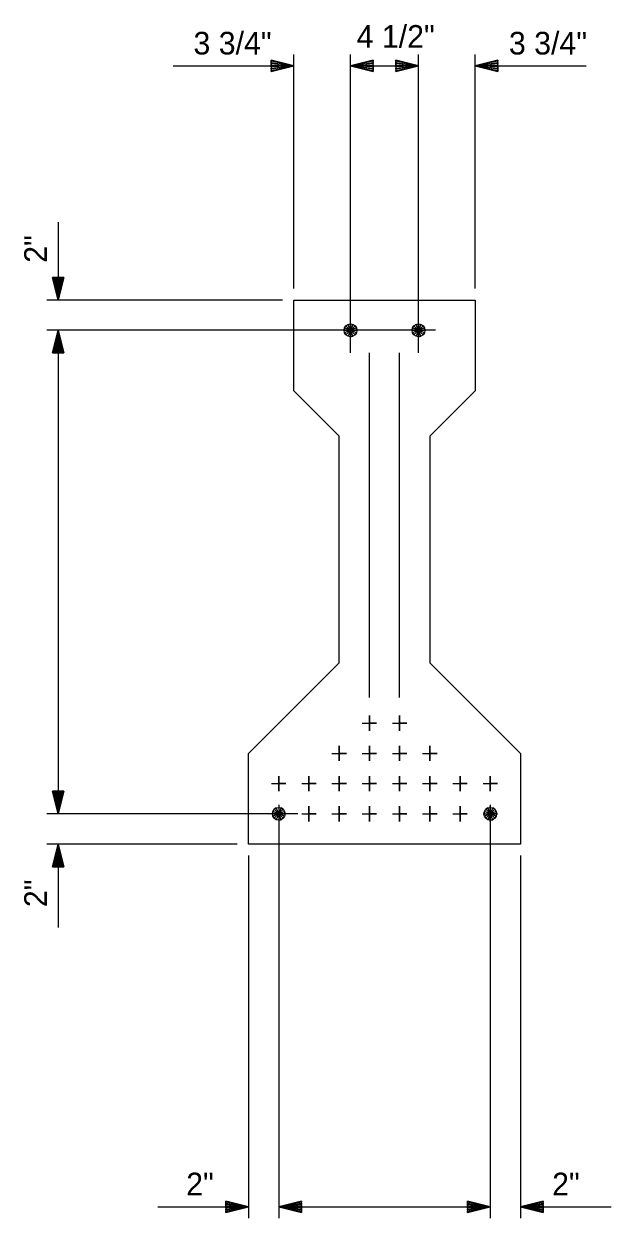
# Model space of a CAD drawing. Extents: x 0 to 34.4, y 0 to 25.6.
# Drawn here: x 14.95 to 18.19, y 14.76 to 21.35 of the extents above; entities that cross this region are included whole.
import ezdxf

# ---------------------------------------------------------------- set-up
doc = ezdxf.new("R2010")
doc.units = 0
for name, color, linetype in [('Dimension Lines', 7, 'Continuous'), ('Rebar Lines', 7, 'Continuous'), ('Sup Concrete Girder Lines', 7, 'Continuous'), ('Text', 7, 'Continuous')]:
    doc.layers.add(name, color=color, linetype=linetype)

msp = doc.modelspace()

# ---------------------------------------------------------------- linework, layer by layer
at = {"layer": 'Dimension Lines'}
for p, q in [((16.4397, 19.8891), (16.4397, 21.1808)), ((16.7522, 19.5347), (16.7522, 21.1808)), ((17.1272, 19.5347), (17.1272, 21.1808)), ((17.4397, 19.8891), (17.4397, 21.1808)), ((15.7746, 21.1178), (16.4397, 21.1178)), ((16.7522, 21.1178), (17.1272, 21.1178)), ((17.4397, 21.1178), (18.0524, 21.1178)), ((15.14, 20.2551), (15.14, 19.826)), ((16.3766, 19.826), (15.078, 19.826)), ((17.2211, 19.6593), (15.078, 19.6593)), ((15.14, 19.6593), (15.14, 16.9928)), ((16.8565, 17.6347), (16.8565, 19.5347)), ((17.0233, 17.6347), (17.0233, 19.5347)), ((16.461, 16.9928), (15.078, 16.9928)), ((16.3564, 17.0431), (16.3564, 14.763)), ((17.5229, 17.0431), (17.5229, 14.763)), ((16.1266, 16.826), (15.078, 16.826)), ((15.14, 16.826), (15.14, 16.3659)), ((16.1897, 16.763), (16.1897, 14.763)), ((17.6897, 16.763), (17.6897, 14.763)), ((15.6897, 14.826), (16.1897, 14.826)), ((16.3564, 14.826), (17.5229, 14.826)), ((17.6897, 14.826), (18.1897, 14.826))]:
    msp.add_line(p, q, dxfattribs=at)
for points in [[(16.3147, 21.1178), (16.3147, 21.124), (16.4397, 21.1178), (16.3147, 21.1303), (16.3147, 21.1365), (16.4397, 21.1178), (16.3147, 21.1428), (16.3147, 21.149), (16.4397, 21.1178), (16.3147, 21.0865), (16.3147, 21.0928), (16.4397, 21.1178), (16.3147, 21.099), (16.3147, 21.1053), (16.4397, 21.1178), (16.3147, 21.1115), (16.3147, 21.149), (16.3147, 21.0865), (16.4397, 21.1178), (16.3147, 21.149)], [(16.8772, 21.1178), (16.8772, 21.1115), (16.7522, 21.1178), (16.8772, 21.1053), (16.8772, 21.099), (16.7522, 21.1178), (16.8772, 21.0928), (16.8772, 21.0865), (16.7522, 21.1178), (16.8772, 21.149), (16.8772, 21.1428), (16.7522, 21.1178), (16.8772, 21.1365), (16.8772, 21.1303), (16.7522, 21.1178), (16.8772, 21.124), (16.8772, 21.0865), (16.8772, 21.149), (16.7522, 21.1178), (16.8772, 21.0865)], [(17.0022, 21.1178), (17.0022, 21.124), (17.1272, 21.1178), (17.0022, 21.1303), (17.0022, 21.1365), (17.1272, 21.1178), (17.0022, 21.1428), (17.0022, 21.149), (17.1272, 21.1178), (17.0022, 21.0865), (17.0022, 21.0928), (17.1272, 21.1178), (17.0022, 21.099), (17.0022, 21.1053), (17.1272, 21.1178), (17.0022, 21.1115), (17.0022, 21.149), (17.0022, 21.0865), (17.1272, 21.1178), (17.0022, 21.149)], [(17.5647, 21.1178), (17.5647, 21.1115), (17.4397, 21.1178), (17.5647, 21.1053), (17.5647, 21.099), (17.4397, 21.1178), (17.5647, 21.0928), (17.5647, 21.0865), (17.4397, 21.1178), (17.5647, 21.149), (17.5647, 21.1428), (17.4397, 21.1178), (17.5647, 21.1365), (17.5647, 21.1303), (17.4397, 21.1178), (17.5647, 21.124), (17.5647, 21.0865), (17.5647, 21.149), (17.4397, 21.1178), (17.5647, 21.0865)], [(15.14, 19.951), (15.1462, 19.951), (15.14, 19.826), (15.1525, 19.951), (15.1587, 19.951), (15.14, 19.826), (15.165, 19.951), (15.1712, 19.951), (15.14, 19.826), (15.1087, 19.951), (15.115, 19.951), (15.14, 19.826), (15.1212, 19.951), (15.1275, 19.951), (15.14, 19.826), (15.1337, 19.951), (15.1712, 19.951), (15.1087, 19.951), (15.14, 19.826), (15.1712, 19.951)], [(15.14, 19.5343), (15.1337, 19.5343), (15.14, 19.6593), (15.1275, 19.5343), (15.1212, 19.5343), (15.14, 19.6593), (15.115, 19.5343), (15.1087, 19.5343), (15.14, 19.6593), (15.1712, 19.5343), (15.165, 19.5343), (15.14, 19.6593), (15.1587, 19.5343), (15.1525, 19.5343), (15.14, 19.6593), (15.1462, 19.5343), (15.1087, 19.5343), (15.1712, 19.5343), (15.14, 19.6593), (15.1087, 19.5343)], [(16.8167, 17.4929), (16.8565, 17.4929), (16.8964, 17.4929), (16.8565, 17.4929), (16.8565, 17.5347), (16.8565, 17.4929), (16.8565, 17.4511), (16.8565, 17.4929)], [(16.9834, 17.4929), (17.0233, 17.4929), (17.0631, 17.4929), (17.0233, 17.4929), (17.0233, 17.5347), (17.0233, 17.4929), (17.0233, 17.4511), (17.0233, 17.4929)], [(16.65, 17.3262), (16.6898, 17.3262), (16.7297, 17.3262), (16.6898, 17.3262), (16.6898, 17.368), (16.6898, 17.3262), (16.6898, 17.2844), (16.6898, 17.3262)], [(16.8167, 17.3262), (16.8565, 17.3262), (16.8964, 17.3262), (16.8565, 17.3262), (16.8565, 17.368), (16.8565, 17.3262), (16.8565, 17.2844), (16.8565, 17.3262)], [(16.9834, 17.3262), (17.0233, 17.3262), (17.0631, 17.3262), (17.0233, 17.3262), (17.0233, 17.368), (17.0233, 17.3262), (17.0233, 17.2844), (17.0233, 17.3262)], [(17.1501, 17.3262), (17.19, 17.3262), (17.2298, 17.3262), (17.19, 17.3262), (17.19, 17.368), (17.19, 17.3262), (17.19, 17.2844), (17.19, 17.3262)], [(16.3165, 17.1595), (16.3564, 17.1595), (16.3962, 17.1595), (16.3564, 17.1595), (16.3564, 17.2012), (16.3564, 17.1595), (16.3564, 17.1177), (16.3564, 17.1595)], [(16.4833, 17.1595), (16.5231, 17.1595), (16.5629, 17.1595), (16.5231, 17.1595), (16.5231, 17.2012), (16.5231, 17.1595), (16.5231, 17.1177), (16.5231, 17.1595)], [(16.65, 17.1595), (16.6898, 17.1595), (16.7297, 17.1595), (16.6898, 17.1595), (16.6898, 17.2012), (16.6898, 17.1595), (16.6898, 17.1177), (16.6898, 17.1595)], [(16.8167, 17.1595), (16.8565, 17.1595), (16.8964, 17.1595), (16.8565, 17.1595), (16.8565, 17.2012), (16.8565, 17.1595), (16.8565, 17.1177), (16.8565, 17.1595)], [(16.9834, 17.1595), (17.0233, 17.1595), (17.0631, 17.1595), (17.0233, 17.1595), (17.0233, 17.2012), (17.0233, 17.1595), (17.0233, 17.1177), (17.0233, 17.1595)], [(17.1501, 17.1595), (17.19, 17.1595), (17.2298, 17.1595), (17.19, 17.1595), (17.19, 17.2012), (17.19, 17.1595), (17.19, 17.1177), (17.19, 17.1595)], [(17.3168, 17.1595), (17.3567, 17.1595), (17.3965, 17.1595), (17.3567, 17.1595), (17.3567, 17.2012), (17.3567, 17.1595), (17.3567, 17.1177), (17.3567, 17.1595)], [(17.4831, 17.1595), (17.5229, 17.1595), (17.5628, 17.1595), (17.5229, 17.1595), (17.5229, 17.2012), (17.5229, 17.1595), (17.5229, 17.1177), (17.5229, 17.1595)], [(15.14, 17.1178), (15.1462, 17.1178), (15.14, 16.9928), (15.1525, 17.1178), (15.1587, 17.1178), (15.14, 16.9928), (15.165, 17.1178), (15.1712, 17.1178), (15.14, 16.9928), (15.1087, 17.1178), (15.115, 17.1178), (15.14, 16.9928), (15.1212, 17.1178), (15.1275, 17.1178), (15.14, 16.9928), (15.1337, 17.1178), (15.1712, 17.1178), (15.1087, 17.1178), (15.14, 16.9928), (15.1712, 17.1178)], [(16.4833, 16.9928), (16.5231, 16.9928), (16.5629, 16.9928), (16.5231, 16.9928), (16.5231, 17.0345), (16.5231, 16.9928), (16.5231, 16.951), (16.5231, 16.9928)], [(16.65, 16.9928), (16.6898, 16.9928), (16.7297, 16.9928), (16.6898, 16.9928), (16.6898, 17.0345), (16.6898, 16.9928), (16.6898, 16.951), (16.6898, 16.9928)], [(16.8167, 16.9928), (16.8565, 16.9928), (16.8964, 16.9928), (16.8565, 16.9928), (16.8565, 17.0345), (16.8565, 16.9928), (16.8565, 16.951), (16.8565, 16.9928)], [(16.9834, 16.9928), (17.0233, 16.9928), (17.0631, 16.9928), (17.0233, 16.9928), (17.0233, 17.0345), (17.0233, 16.9928), (17.0233, 16.951), (17.0233, 16.9928)], [(17.1501, 16.9928), (17.19, 16.9928), (17.2298, 16.9928), (17.19, 16.9928), (17.19, 17.0345), (17.19, 16.9928), (17.19, 16.951), (17.19, 16.9928)], [(17.3168, 16.9928), (17.3567, 16.9928), (17.3965, 16.9928), (17.3567, 16.9928), (17.3567, 17.0345), (17.3567, 16.9928), (17.3567, 16.951), (17.3567, 16.9928)], [(17.4831, 16.9928), (17.5229, 16.9928), (17.5628, 16.9928), (17.5229, 16.9928), (17.5229, 17.0345), (17.5229, 16.9928), (17.5229, 16.951), (17.5229, 16.9928)], [(15.14, 16.701), (15.1337, 16.701), (15.14, 16.826), (15.1275, 16.701), (15.1212, 16.701), (15.14, 16.826), (15.115, 16.701), (15.1087, 16.701), (15.14, 16.826), (15.1712, 16.701), (15.165, 16.701), (15.14, 16.826), (15.1587, 16.701), (15.1525, 16.701), (15.14, 16.826), (15.1462, 16.701), (15.1087, 16.701), (15.1712, 16.701), (15.14, 16.826), (15.1087, 16.701)], [(16.0647, 14.826), (16.0647, 14.8323), (16.1897, 14.826), (16.0647, 14.8385), (16.0647, 14.8448), (16.1897, 14.826), (16.0647, 14.851), (16.0647, 14.8573), (16.1897, 14.826), (16.0647, 14.7948), (16.0647, 14.801), (16.1897, 14.826), (16.0647, 14.8073), (16.0647, 14.8135), (16.1897, 14.826), (16.0647, 14.8198), (16.0647, 14.8573), (16.0647, 14.7948), (16.1897, 14.826), (16.0647, 14.8573)], [(16.4814, 14.826), (16.4814, 14.8198), (16.3564, 14.826), (16.4814, 14.8135), (16.4814, 14.8073), (16.3564, 14.826), (16.4814, 14.801), (16.4814, 14.7948), (16.3564, 14.826), (16.4814, 14.8573), (16.4814, 14.851), (16.3564, 14.826), (16.4814, 14.8448), (16.4814, 14.8385), (16.3564, 14.826), (16.4814, 14.8323), (16.4814, 14.7948), (16.4814, 14.8573), (16.3564, 14.826), (16.4814, 14.7948)], [(17.3979, 14.826), (17.3979, 14.8323), (17.5229, 14.826), (17.3979, 14.8385), (17.3979, 14.8448), (17.5229, 14.826), (17.3979, 14.851), (17.3979, 14.8573), (17.5229, 14.826), (17.3979, 14.7948), (17.3979, 14.801), (17.5229, 14.826), (17.3979, 14.8073), (17.3979, 14.8135), (17.5229, 14.826), (17.3979, 14.8198), (17.3979, 14.8573), (17.3979, 14.7948), (17.5229, 14.826), (17.3979, 14.8573)], [(17.8147, 14.826), (17.8147, 14.8198), (17.6897, 14.826), (17.8147, 14.8135), (17.8147, 14.8073), (17.6897, 14.826), (17.8147, 14.801), (17.8147, 14.7948), (17.6897, 14.826), (17.8147, 14.8573), (17.8147, 14.851), (17.6897, 14.826), (17.8147, 14.8448), (17.8147, 14.8385), (17.6897, 14.826), (17.8147, 14.8323), (17.8147, 14.7948), (17.8147, 14.8573), (17.6897, 14.826), (17.8147, 14.7948)]]:
    msp.add_lwpolyline(points, dxfattribs=at)
at = {"layer": 'Rebar Lines'}
for points in [[(16.7522, 19.6945), (16.7656, 19.6919), (16.7771, 19.6843), (16.7847, 19.6728), (16.7874, 19.6593), (16.7847, 19.6459), (16.7771, 19.6344), (16.7656, 19.6268), (16.7522, 19.6241), (16.7387, 19.6268), (16.7273, 19.6344), (16.7196, 19.6458), (16.7169, 19.6593), (16.7196, 19.6728), (16.7272, 19.6842), (16.7386, 19.6919), (16.7522, 19.6945), (16.7522, 19.6593), (16.7522, 19.6241), (16.7656, 19.6268), (16.7522, 19.6593), (16.7771, 19.6344), (16.7847, 19.6459), (16.7522, 19.6593), (16.7874, 19.6593), (16.7847, 19.6728), (16.7522, 19.6593), (16.7771, 19.6843), (16.7656, 19.6919), (16.7522, 19.6593), (16.7386, 19.6919), (16.7272, 19.6842), (16.7522, 19.6593), (16.7196, 19.6728), (16.7169, 19.6593), (16.7522, 19.6593), (16.7196, 19.6458), (16.7273, 19.6344), (16.7522, 19.6593), (16.7387, 19.6268)], [(17.1272, 19.6945), (17.1406, 19.6919), (17.1521, 19.6843), (17.1597, 19.6728), (17.1624, 19.6593), (17.1597, 19.6459), (17.1521, 19.6344), (17.1406, 19.6268), (17.1272, 19.6241), (17.1137, 19.6268), (17.1023, 19.6344), (17.0946, 19.6458), (17.0919, 19.6593), (17.0946, 19.6728), (17.1022, 19.6842), (17.1136, 19.6919), (17.1272, 19.6945), (17.1272, 19.6593), (17.1272, 19.6241), (17.1406, 19.6268), (17.1272, 19.6593), (17.1521, 19.6344), (17.1597, 19.6459), (17.1272, 19.6593), (17.1624, 19.6593), (17.1597, 19.6728), (17.1272, 19.6593), (17.1521, 19.6843), (17.1406, 19.6919), (17.1272, 19.6593), (17.1136, 19.6919), (17.1022, 19.6842), (17.1272, 19.6593), (17.0946, 19.6728), (17.0919, 19.6593), (17.1272, 19.6593), (17.0946, 19.6458), (17.1023, 19.6344), (17.1272, 19.6593), (17.1137, 19.6268)], [(16.3564, 17.028), (16.3698, 17.0253), (16.3813, 17.0177), (16.3889, 17.0062), (16.3916, 16.9928), (16.3889, 16.9793), (16.3813, 16.9679), (16.3699, 16.9603), (16.3564, 16.9575), (16.3429, 16.9603), (16.3315, 16.9679), (16.3238, 16.9793), (16.3211, 16.9928), (16.3238, 17.0062), (16.3314, 17.0176), (16.3428, 17.0253), (16.3564, 17.028), (16.3564, 16.9928), (16.3564, 16.9575), (16.3699, 16.9603), (16.3564, 16.9928), (16.3813, 16.9679), (16.3889, 16.9793), (16.3564, 16.9928), (16.3916, 16.9928), (16.3889, 17.0062), (16.3564, 16.9928), (16.3813, 17.0177), (16.3698, 17.0253), (16.3564, 16.9928), (16.3428, 17.0253), (16.3314, 17.0176), (16.3564, 16.9928), (16.3238, 17.0062), (16.3211, 16.9928), (16.3564, 16.9928), (16.3238, 16.9793), (16.3315, 16.9679), (16.3564, 16.9928), (16.3429, 16.9603)], [(17.5229, 17.028), (17.5364, 17.0253), (17.5478, 17.0177), (17.5555, 17.0062), (17.5581, 16.9928), (17.5555, 16.9793), (17.5478, 16.9679), (17.5364, 16.9603), (17.5229, 16.9575), (17.5095, 16.9603), (17.498, 16.9679), (17.4904, 16.9793), (17.4877, 16.9928), (17.4904, 17.0062), (17.498, 17.0176), (17.5094, 17.0253), (17.5229, 17.028), (17.5229, 16.9928), (17.5229, 16.9575), (17.5364, 16.9603), (17.5229, 16.9928), (17.5478, 16.9679), (17.5555, 16.9793), (17.5229, 16.9928), (17.5581, 16.9928), (17.5555, 17.0062), (17.5229, 16.9928), (17.5478, 17.0177), (17.5364, 17.0253), (17.5229, 16.9928), (17.5094, 17.0253), (17.498, 17.0176), (17.5229, 16.9928), (17.4904, 17.0062), (17.4877, 16.9928), (17.5229, 16.9928), (17.4904, 16.9793), (17.498, 16.9679), (17.5229, 16.9928), (17.5095, 16.9603)]]:
    msp.add_lwpolyline(points, dxfattribs=at)
at = {"layer": 'Sup Concrete Girder Lines'}
msp.add_lwpolyline([(16.9397, 19.826), (17.4397, 19.826), (17.4397, 19.326), (17.1897, 19.076), (17.1897, 17.826), (17.6897, 17.326), (17.6897, 16.826), (16.9397, 16.826), (16.1897, 16.826), (16.1897, 17.326), (16.6897, 17.826), (16.6897, 19.076), (16.4397, 19.326), (16.4397, 19.826), (16.9397, 19.826)], dxfattribs=at)

# ---------------------------------------------------------------- texts
at = {"layer": 'Text'}
for s, p in [('4 1/2"', (16.7858, 21.2175)), ('3 3/4"', (15.8859, 21.1803)), ('3 3/4"', (17.6259, 21.1803)), ('2"', (15.8458, 14.8885)), ('2"', (17.8643, 14.8885))]:
    msp.add_text(s, height=0.125, dxfattribs=at).set_placement(p)
for p in [(15.0775, 20.0316), (15.0775, 16.4782)]:
    msp.add_text('2"', height=0.125, rotation=90, dxfattribs=at).set_placement(p)

doc.saveas('drawing.dxf')
